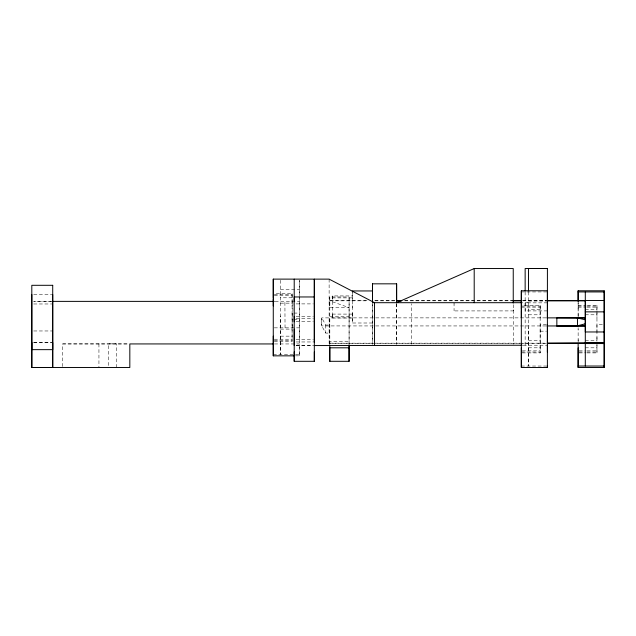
<?xml version="1.0" encoding="UTF-8"?>
<svg xmlns="http://www.w3.org/2000/svg" width="636" height="636" viewBox="0 0 636 636"><rect width="100%" height="100%" fill="white"/><g stroke="black" fill="none" stroke-linecap="round" stroke-linejoin="round"><path stroke-width="0.48" stroke-dasharray="3.18 2.39" d="M62.694 366.519L62.694 343.925L128.862 343.933M280.436 280.269L280.436 354.379L280.436 315.925M274.267 341.254L292.099 341.254L292.099 293.705L274.267 293.705M295.478 355.842L299.333 355.842L299.333 280.269M329.79 344.688L329.79 316.943M329.79 306.035L329.79 296.964L349.092 296.964L349.092 344.688M352.376 318.016L332.262 318.016L332.262 295.931L352.376 295.931M372.481 323.001L352.376 323.001L352.376 292.457M372.481 302.688L372.481 344.251L372.489 303.825M411.405 344.251L411.405 303.682M513.244 310.376L513.244 310.909L454.056 310.917L454.056 309.74M454.056 304.048L454.056 303.412L454.056 310.781M513.244 310.773L513.244 309.732M525.145 345.221L525.145 291.948M528.492 291.94L528.484 366.042L528.484 327.588M522.323 352.908L540.155 352.908L540.155 305.367L522.323 305.367M578.14 341.341L578.14 329.504M578.14 316.052L578.14 310.463M578.14 309.446L578.14 302.577M587.052 352.908L596.958 352.908L596.958 335.418M596.958 332.453L596.958 305.367L587.052 305.367M519.803 343.353L329.79 343.376L329.79 296.964M352.376 316.195L352.376 312.483M528.492 302.672L523.166 302.696M280.436 289.348L299.333 289.348M521.329 291.932L547.389 291.932M274.267 294.42L292.099 294.42M33.708 294.508L51.762 294.508M274.267 295.478L292.099 295.478M292.099 297.791L280.436 297.791M332.262 297.894L352.376 297.894M366.956 300.629L329.79 300.629L329.79 307.625L349.092 307.625L329.79 300.828L366.956 300.828M374.898 300.629L394.749 300.629M404.671 300.629L511.853 300.613M522.776 300.613L546.594 300.605M374.898 300.828L394.749 300.82M404.671 300.82L511.853 300.812M522.768 300.804L546.586 300.804M528.484 301.011L547.389 301.011M52.716 301.432L33.708 301.432L51.77 301.385M275.126 301.385L299.333 301.385M547.389 302.855L525.145 302.855L525.145 305.837M280.436 303.141L292.099 303.141M33.708 303.976L51.762 303.976M296.13 303.897L313.365 303.897M578.14 305.367L586.066 305.367M521.329 306.083L540.155 306.083M578.14 306.083L586.066 306.083M587.052 306.083L596.958 306.083M521.329 307.14L540.155 307.14M578.14 307.14L586.066 307.14M587.052 307.14L596.958 307.14M540.155 309.446L528.484 309.446M585.295 309.446L596.958 309.446M547.389 310.901L525.145 310.901L525.145 307.919M293.904 313.071L299.333 313.071M332.262 314.097L352.376 314.097M528.484 314.796L540.155 314.796M585.295 314.796L596.958 314.796M296.13 316.315L313.365 316.315M329.79 316.513L349.092 316.513M545.942 317.873L321.744 317.881L321.744 325.926L325.767 333.081L329.79 333.081M296.13 318.596L313.365 318.596M293.904 319.503L299.333 319.503M296.13 321.76L313.365 321.76M546.483 324.726L540.155 324.726L540.155 352.908M602.387 324.726L596.958 324.726L596.958 341.707M545.934 325.95L321.744 325.926L321.744 317.881L325.767 325.036L329.79 325.036M274.283 327.85L299.333 327.85M285.039 327.85L284.904 301.385M292.806 327.85L292.95 301.385M280.436 329.106L292.099 329.106M33.708 330.966L52.716 330.966M540.155 331.165L546.483 331.165M280.436 336.15L292.099 336.15M274.267 339.219L292.099 339.219M296.13 339.68L313.365 339.68M274.267 340.347L292.099 340.395M528.484 340.769L540.155 340.769M585.295 340.769L596.958 340.769M296.13 341.961L314.319 341.961M33.708 342.51L51.762 342.51M33.7 342.597L51.762 342.597M329.79 343.178L373.364 343.17M374.358 343.17L545.688 343.154M520.789 343.353L546.594 343.345M62.694 343.925L128.838 343.941M274.482 343.949L299.325 343.949L299.333 355.842M296.13 345.261L313.365 345.253M523.166 345.221L547.389 345.221M296.13 345.563L313.365 345.563M528.484 347.812L540.155 347.812M585.295 347.812L596.958 347.812M522.323 350.873L540.155 350.873M579.134 350.873L586.066 350.873M587.052 350.873L596.958 350.873M521.329 352.01L540.155 352.05M579.134 352.01L586.066 352.05M587.052 352.01L596.958 352.05M579.134 352.908L586.066 352.908M273.273 354.379L299.333 354.379M521.329 366.042L547.389 366.042M352.376 305.574L352.376 307.609M332.262 295.971L332.262 300.613M332.262 317.976L332.262 313.325M329.79 343.376L329.79 341.747L349.092 341.747L349.092 296.964M329.122 279.132L329.138 344.267M98.938 343.885L98.938 367.505M596.958 305.367L596.958 317.96M596.958 345.173L596.958 352.908M578.14 302.426L578.14 316.736M578.14 327.739L578.14 329.726M578.14 339.632L578.14 341.476M540.155 305.367L540.155 317.96M513.244 304.676L513.252 344.275M352.376 292.393L352.376 300.613M352.376 313.325L352.376 323.001M325.767 325.036L325.767 333.081M299.333 280.571L299.333 340.443M292.099 293.705L292.099 306.298M292.099 313.071L292.099 341.254M116.714 367.505L116.714 343.869L108.669 343.869L108.669 367.505M396.61 303.682L396.61 344.251L396.618 303.69"/><path stroke-width="0.95" d="M31.808 294.508L31.808 367.505L129.824 367.505L129.824 343.933L273.496 343.949M31.808 342.51L31.808 367.505L52.724 367.497L52.716 294.508M294.508 355.842L273.273 355.842L273.273 298.801M273.273 297.791L273.273 279.117L329.122 279.132L374.532 302.696L374.54 345.237M314.319 351.891L314.319 361.312L294.214 361.312L294.214 351.891M294.214 279.132L294.214 345.563M314.319 341.961L314.327 279.132L314.319 361.312M349.092 344.927L349.092 361.304L329.79 361.304L329.79 345.149M352.376 291.852L352.376 290.946L372.481 290.946M372.481 302.696L372.481 283.831L396.61 283.831L396.618 302.704L474.21 268.543L513.244 268.527L513.244 303.006M396.61 302.696L396.61 283.831M528.492 291.153L528.508 268.495L547.413 268.503L547.389 367.505L521.329 367.505L521.329 310.463M521.329 309.446L521.329 290.779L547.389 290.779L547.389 317.96M525.145 291.145L525.145 268.511L547.413 268.503M556.85 325.95L556.85 317.873L577.472 317.992L577.472 325.99L556.85 325.95L577.472 325.815L585.303 323.788M578.14 300.741L578.14 290.779L604.2 290.779L604.2 367.505L578.14 367.505L578.14 343.289M585.295 291.932L585.295 301.011L585.295 300.478L604.2 300.478M546.928 317.873L585.295 317.857L585.303 331.968L604.2 331.968M585.303 319.169L585.295 300.478M604.2 367.505L604.2 290.914M585.303 343.345L604.2 343.551L585.295 343.551L585.303 343.027L604.2 343.027L547.588 343.345M314.319 345.563L522.18 345.245M547.668 343.154L604.2 343.027M585.295 317.857L576.963 317.873L585.303 319.773M577.472 325.99L585.295 325.966L546.928 325.95M578.14 291.932L604.2 291.932M314.319 296.964L294.214 296.964L294.214 301.273M396.737 300.629L401.698 300.629M512.847 300.613L521.782 300.613M547.588 300.605L585.295 300.605L585.303 343.146M396.729 300.82L401.698 300.82M512.847 300.812L521.782 300.804M547.58 300.804L585.295 300.796M52.621 301.377L274.235 301.385M373.443 302.696L522.18 302.696M585.303 311.863L604.2 311.863M349.092 347.805L329.79 347.805L329.79 361.304M578.14 366.042L604.2 366.042M474.21 302.696L474.202 268.535M52.716 342.597L52.724 367.497M585.295 343.408L585.295 366.042M578.14 290.779L578.14 301.536M578.14 347.812L578.14 367.505M547.389 324.726L547.389 352.098M547.389 366.042L547.389 367.505M521.329 290.779L521.329 317.571M521.329 347.812L521.329 367.505M372.481 283.831L372.481 291.415M372.481 291.852L372.481 301.774M349.092 345.141L349.092 361.304M294.214 316.37L294.214 321.76M294.214 329.138L294.214 361.312M273.273 279.117L273.273 305.908M273.273 336.15L273.273 355.842M52.716 285.302L31.808 285.302L31.808 349.649L52.716 349.649L52.716 285.302"/></g></svg>
